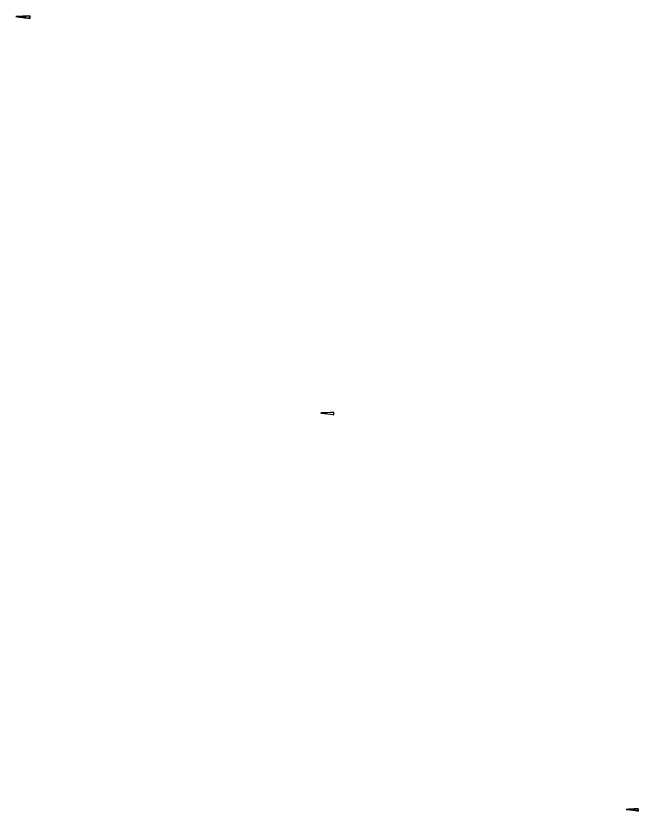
# Model space of a CAD drawing. Header units: centimetres. Extents: x -15.7 to 15.7, y -6.8 to 6.8.
# Drawn here: x -15.16 to -14.58, y 4.932 to 5.672 of the extents above; entities that cross this region are included whole.
import ezdxf

# ---------------------------------------------------------------- set-up
doc = ezdxf.new("R2010")
doc.units = ezdxf.units.CM
doc.header["$MEASUREMENT"] = 0
doc.layers.add('Layer 1', color=7, linetype='Continuous')

msp = doc.modelspace()

# ---------------------------------------------------------------- linework, layer by layer
at = {"layer": 'Layer 1', "color": 38}
for points, knots in [([(-15.14662, 5.67173), (-15.14662, 5.67173), (-15.14662, 5.66927), (-15.14662, 5.66927), (-15.14662, 5.66927), (-15.14662, 5.66927), (-15.14663, 5.66927), (-15.14663, 5.66927), (-15.14663, 5.66927), (-15.15088, 5.67012), (-15.15523, 5.67037), (-15.15952, 5.67111), (-15.15952, 5.67111), (-15.15952, 5.67111), (-15.15951, 5.67111), (-15.15951, 5.67111), (-15.15951, 5.67111), (-15.15518, 5.67113), (-15.15092, 5.67159), (-15.14662, 5.67172), (-15.14662, 5.67172), (-15.14662, 5.67172), (-15.14662, 5.67172), (-15.14662, 5.67172), (-15.14662, 5.67172), (-15.14662, 5.67172), (-15.14662, 5.67173), (-15.14662, 5.67173)], [0, 0, 0, 0, 0.125, 0.125, 0.125, 0.125, 0.25, 0.25, 0.25, 0.25, 0.375, 0.375, 0.375, 0.375, 0.5, 0.5, 0.5, 0.5, 0.625, 0.625, 0.625, 0.625, 0.75, 0.75, 0.75, 0.75, 1, 1, 1, 1]), ([(-15.14662, 5.67173), (-15.14662, 5.67173), (-15.14662, 5.67173), (-15.14662, 5.67173), (-15.14662, 5.67173), (-15.14662, 5.67173), (-15.14662, 5.67173), (-15.14662, 5.67173)], [0, 0, 0, 0, 0.333333, 0.333333, 0.333333, 0.333333, 1, 1, 1, 1])]:
    msp.add_open_spline(points, degree=3, knots=knots, dxfattribs=at)
at = {"layer": 'Layer 1', "lineweight": 30}
for points, knots in [([(-15.14662, 5.67173), (-15.14662, 5.67173), (-15.14662, 5.66927), (-15.14662, 5.66927), (-15.14662, 5.66927), (-15.14662, 5.66927), (-15.14663, 5.66927), (-15.14663, 5.66927), (-15.14663, 5.66927), (-15.15088, 5.67012), (-15.15523, 5.67037), (-15.15952, 5.67111), (-15.15952, 5.67111), (-15.15952, 5.67111), (-15.15951, 5.67111), (-15.15951, 5.67111), (-15.15951, 5.67111), (-15.15518, 5.67113), (-15.15092, 5.67159), (-15.14662, 5.67172), (-15.14662, 5.67172), (-15.14662, 5.67172), (-15.14662, 5.67172), (-15.14662, 5.67172)], [0, 0, 0, 0, 0.142857, 0.142857, 0.142857, 0.142857, 0.285714, 0.285714, 0.285714, 0.285714, 0.428571, 0.428571, 0.428571, 0.428571, 0.571429, 0.571429, 0.571429, 0.571429, 0.714286, 0.714286, 0.714286, 0.714286, 1, 1, 1, 1]), ([(-15.14662, 5.67173), (-15.14662, 5.67173), (-15.14662, 5.67173), (-15.14662, 5.67173), (-15.14662, 5.67173), (-15.14662, 5.67173), (-15.14662, 5.67173), (-15.14662, 5.67173)], [0, 0, 0, 0, 0.333333, 0.333333, 0.333333, 0.333333, 1, 1, 1, 1]), ([(-14.86347, 5.30279), (-14.86347, 5.30279), (-14.86347, 5.3006), (-14.86347, 5.3006), (-14.86347, 5.3006), (-14.86347, 5.30059), (-14.86348, 5.30049), (-14.86348, 5.30049), (-14.86348, 5.30049), (-14.86727, 5.30125), (-14.87115, 5.30147), (-14.87497, 5.30213), (-14.87497, 5.30213), (-14.87516, 5.30216), (-14.87534, 5.30218), (-14.87553, 5.30221), (-14.87553, 5.30221), (-14.87167, 5.30223), (-14.86787, 5.30263), (-14.86404, 5.30276), (-14.86404, 5.30276), (-14.86385, 5.30276), (-14.86366, 5.30278), (-14.86347, 5.30279)], [0, 0, 0, 0, 0.142857, 0.142857, 0.142857, 0.142857, 0.285714, 0.285714, 0.285714, 0.285714, 0.428571, 0.428571, 0.428571, 0.428571, 0.571429, 0.571429, 0.571429, 0.571429, 0.714286, 0.714286, 0.714286, 0.714286, 1, 1, 1, 1]), ([(-14.58032, 4.93384), (-14.58032, 4.93384), (-14.58032, 4.93191), (-14.58032, 4.93191), (-14.58032, 4.93191), (-14.58032, 4.93189), (-14.58033, 4.9317), (-14.58033, 4.9317), (-14.58033, 4.9317), (-14.58366, 4.93237), (-14.58706, 4.93256), (-14.59042, 4.93314), (-14.59042, 4.93314), (-14.59079, 4.93322), (-14.59117, 4.93325), (-14.59155, 4.9333), (-14.59155, 4.9333), (-14.58816, 4.93332), (-14.58483, 4.93367), (-14.58146, 4.93378), (-14.58146, 4.93378), (-14.58108, 4.93378), (-14.5807, 4.93383), (-14.58032, 4.93383)], [0, 0, 0, 0, 0.142857, 0.142857, 0.142857, 0.142857, 0.285714, 0.285714, 0.285714, 0.285714, 0.428571, 0.428571, 0.428571, 0.428571, 0.571429, 0.571429, 0.571429, 0.571429, 0.714286, 0.714286, 0.714286, 0.714286, 1, 1, 1, 1]), ([(-14.58032, 4.93384), (-14.58032, 4.93384), (-14.58032, 4.93384), (-14.58032, 4.93384), (-14.58032, 4.93384), (-14.58032, 4.93384), (-14.58032, 4.93384), (-14.58032, 4.93384)], [0, 0, 0, 0, 0.333333, 0.333333, 0.333333, 0.333333, 1, 1, 1, 1])]:
    msp.add_open_spline(points, degree=3, knots=knots, dxfattribs=at)
at = {"layer": 'Layer 1', "color": 36}
msp.add_open_spline([(-14.86347, 5.30279), (-14.86347, 5.30279), (-14.86347, 5.3006), (-14.86347, 5.3006), (-14.86347, 5.3006), (-14.86347, 5.30059), (-14.86348, 5.30049), (-14.86348, 5.30049), (-14.86348, 5.30049), (-14.86727, 5.30125), (-14.87115, 5.30147), (-14.87497, 5.30213), (-14.87497, 5.30213), (-14.87516, 5.30216), (-14.87534, 5.30218), (-14.87553, 5.30221), (-14.87553, 5.30221), (-14.87167, 5.30223), (-14.86787, 5.30263), (-14.86404, 5.30276), (-14.86404, 5.30276), (-14.86385, 5.30276), (-14.86366, 5.30278), (-14.86347, 5.30279)], degree=3, knots=[0, 0, 0, 0, 0.142857, 0.142857, 0.142857, 0.142857, 0.285714, 0.285714, 0.285714, 0.285714, 0.428571, 0.428571, 0.428571, 0.428571, 0.571429, 0.571429, 0.571429, 0.571429, 0.714286, 0.714286, 0.714286, 0.714286, 1, 1, 1, 1], dxfattribs=at)
at = {"layer": 'Layer 1', "color": 34}
for points, knots in [([(-14.58032, 4.93384), (-14.58032, 4.93384), (-14.58032, 4.93191), (-14.58032, 4.93191), (-14.58032, 4.93191), (-14.58032, 4.93189), (-14.58033, 4.9317), (-14.58033, 4.9317), (-14.58033, 4.9317), (-14.58366, 4.93237), (-14.58706, 4.93256), (-14.59042, 4.93314), (-14.59042, 4.93314), (-14.59079, 4.93322), (-14.59117, 4.93325), (-14.59155, 4.9333), (-14.59155, 4.9333), (-14.58816, 4.93332), (-14.58483, 4.93367), (-14.58146, 4.93378), (-14.58146, 4.93378), (-14.58108, 4.93378), (-14.5807, 4.93383), (-14.58032, 4.93383), (-14.58032, 4.93383), (-14.58032, 4.93383), (-14.58032, 4.93384), (-14.58032, 4.93384)], [0, 0, 0, 0, 0.125, 0.125, 0.125, 0.125, 0.25, 0.25, 0.25, 0.25, 0.375, 0.375, 0.375, 0.375, 0.5, 0.5, 0.5, 0.5, 0.625, 0.625, 0.625, 0.625, 0.75, 0.75, 0.75, 0.75, 1, 1, 1, 1]), ([(-14.58032, 4.93384), (-14.58032, 4.93384), (-14.58032, 4.93384), (-14.58032, 4.93384), (-14.58032, 4.93384), (-14.58032, 4.93384), (-14.58032, 4.93384), (-14.58032, 4.93384)], [0, 0, 0, 0, 0.333333, 0.333333, 0.333333, 0.333333, 1, 1, 1, 1])]:
    msp.add_open_spline(points, degree=3, knots=knots, dxfattribs=at)

doc.saveas('drawing.dxf')
